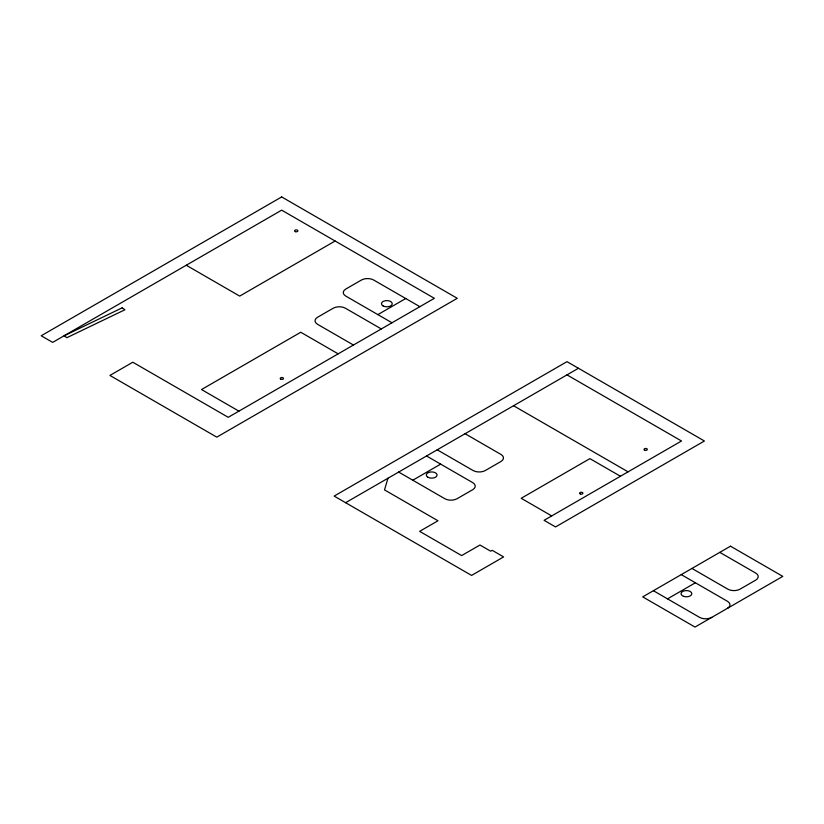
<?xml version="1.0" encoding="UTF-8"?>
<svg xmlns="http://www.w3.org/2000/svg" width="824" height="824" viewBox="0 0 824 824"><rect width="100%" height="100%" fill="white"/><g stroke="black" fill="none" stroke-linecap="round" stroke-linejoin="round"><path stroke-width="1.24" d="M387.97 478.229L384.509 489.899L437.977 520.768L419.653 531.346L461.636 555.592L479.959 545.014L490.651 551.184L492.175 550.298L503.629 556.911L471.565 575.42L334.153 496.089L566.994 361.654L704.407 440.995L555.541 526.938L544.087 520.325L681.51 440.995L566.994 374.879M335.121 241.01L239.691 296.104L186.255 265.246M377.866 314.613L405.738 298.525M345.596 502.702L578.448 368.266M412.783 480.217L440.655 464.128M667.522 598.863L695.384 582.774M419.859 306.683L373.674 280.016A8.642 4.985 0 0 0 361.458 280.016L345.802 289.049A8.642 4.985 0 0 0 345.802 296.104L391.997 322.771M381.306 328.941L345.421 308.228A8.642 4.985 0 0 0 333.205 308.228L317.559 317.261A8.642 4.985 0 0 0 317.559 324.306L353.445 345.029M513.558 405.727L628.063 471.843M620.431 476.251L589.891 458.628L521.19 498.293L551.72 515.917M719.816 552.358L755.701 573.071A8.642 4.985 0 0 1 755.701 580.127L740.045 589.16A8.642 4.985 0 0 1 727.829 589.16L691.954 568.447M338.17 353.846L300.76 332.247L201.52 389.546L238.929 411.145M465.076 433.712L500.961 454.436A8.642 4.985 0 0 1 500.961 461.481L485.315 470.525A8.642 4.985 0 0 1 473.1 470.525L437.214 449.801M681.263 574.616L727.448 601.283A8.642 4.985 0 0 1 727.448 608.339M426.523 455.971L472.719 482.637A8.642 4.985 0 0 1 472.719 489.693L457.062 498.726A8.642 4.985 0 0 1 444.847 498.726L398.662 472.059M653.401 590.705L699.586 617.372A8.642 4.985 0 0 0 711.802 617.372M281.674 196.936L41.2 335.77L52.654 342.382L281.674 210.151L434.361 298.309L228.238 417.315L132.808 362.22L109.911 375.435L216.784 437.142L457.269 298.309L281.674 196.936M730.507 546.188L642.71 596.875L695.003 627.064L782.8 576.378L730.507 546.188M122.168 307.836L64.107 335.77L66.868 337.686L124.929 309.752L122.168 307.836M281.036 379.287A1.648 0.958 0 0 0 283.507 378.463A1.648 0.958 0 0 0 281.036 377.629A1.648 0.958 0 0 0 281.036 379.287M683.714 596.38A5.397 3.121 0 0 0 691.82 593.682A5.397 3.121 0 0 0 683.714 590.983A5.397 3.121 0 0 0 683.714 596.38M383.026 305.91A5.397 3.121 0 0 0 392.059 304.509A5.397 3.121 0 0 0 385.447 300.698A5.397 3.121 0 0 0 383.026 305.91M427.862 477.24A5.397 3.121 0 0 0 436.895 475.85A5.397 3.121 0 0 0 430.283 472.028A5.397 3.121 0 0 0 427.862 477.24M580.436 494.039A1.648 0.958 0 0 0 582.908 493.205A1.648 0.958 0 0 0 580.436 492.381A1.648 0.958 0 0 0 580.436 494.039M644.512 450.079A1.648 0.958 0 0 0 647.273 449.647A1.648 0.958 0 0 0 645.254 448.483A1.648 0.958 0 0 0 644.512 450.079M295.425 231.668A1.648 0.958 0 0 0 297.897 230.833A1.648 0.958 0 0 0 295.425 230.009A1.648 0.958 0 0 0 295.425 231.668"/></g></svg>
